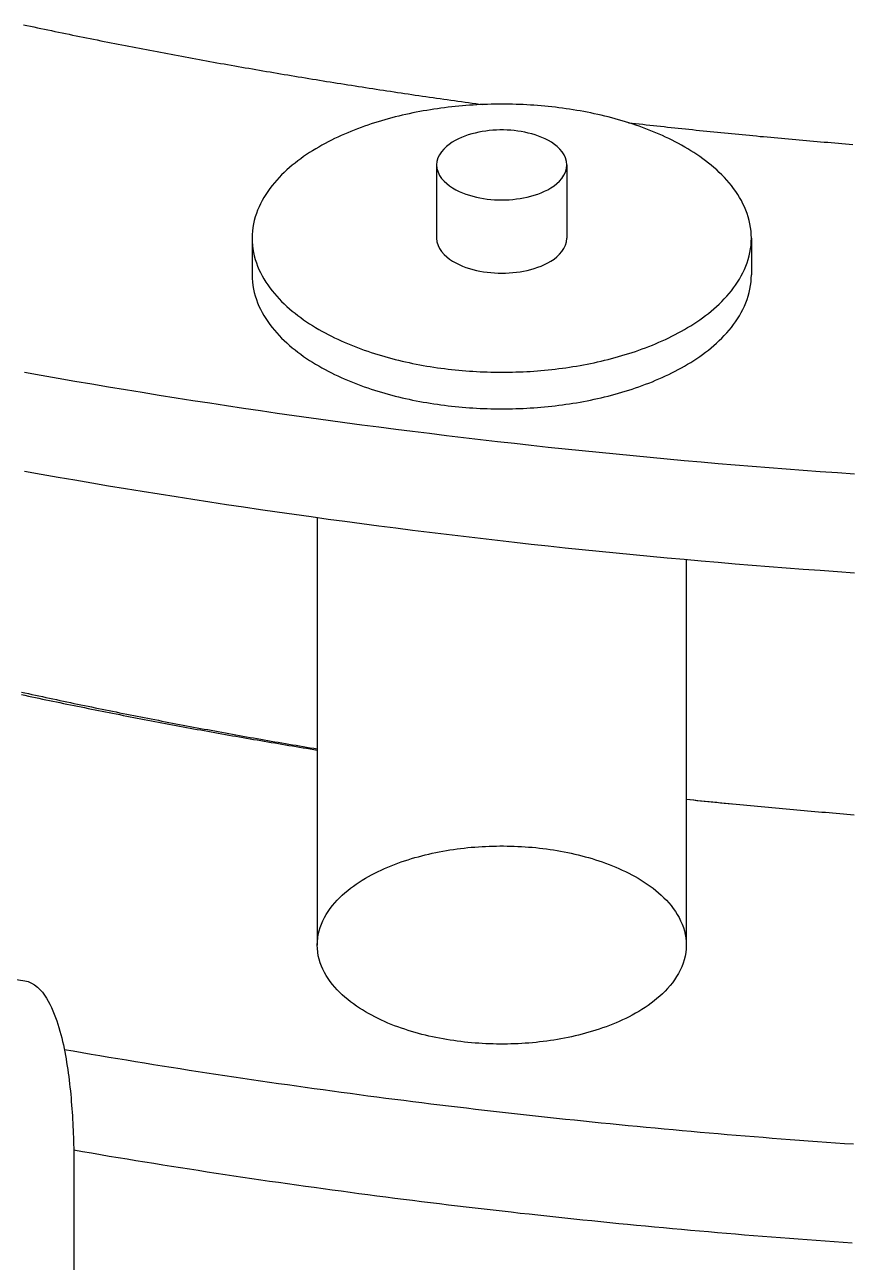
# Model space of a CAD drawing. Header units: millimetres. Extents: x 0 to 841, y 0 to 594.
# Drawn here: x 289.3 to 317.09, y 236.96 to 278.53 of the extents above; entities that cross this region are included whole.
import ezdxf

# ---------------------------------------------------------------- set-up
doc = ezdxf.new("R2010")
doc.units = ezdxf.units.MM
doc.layers.add('FINA', color=7, linetype='CONTINUOUS', lineweight=25)

msp = doc.modelspace()

# ---------------------------------------------------------------- linework, layer by layer
at = {"layer": 'FINA'}
for points in [[(289.25, 278.535), (289.368, 278.51), (289.486, 278.485), (289.604, 278.46), (289.722, 278.435), (289.84, 278.41), (289.958, 278.385), (290.076, 278.361), (290.194, 278.336), (290.312, 278.312), (290.43, 278.287), (290.548, 278.263), (290.666, 278.239), (290.784, 278.214), (290.902, 278.19), (291.02, 278.166), (291.138, 278.142), (291.256, 278.118), (291.374, 278.094), (291.492, 278.07), (291.611, 278.047), (291.729, 278.023), (291.847, 277.999), (291.965, 277.976), (292.083, 277.952), (292.202, 277.929), (292.32, 277.906), (292.438, 277.882), (292.556, 277.859), (292.675, 277.836), (292.793, 277.813), (292.911, 277.79), (293.029, 277.767), (293.148, 277.744), (293.266, 277.722), (293.385, 277.699), (293.503, 277.676), (293.621, 277.654), (293.74, 277.631), (293.858, 277.609), (293.977, 277.587), (294.095, 277.564), (294.213, 277.542), (294.332, 277.52), (294.45, 277.498), (294.569, 277.476), (294.687, 277.454), (294.806, 277.432), (294.924, 277.41), (295.043, 277.389), (295.161, 277.367), (295.28, 277.345), (295.399, 277.324), (295.517, 277.302), (295.636, 277.281), (295.754, 277.26), (295.873, 277.238), (295.992, 277.217), (296.11, 277.196), (296.229, 277.175), (296.348, 277.154), (296.466, 277.133), (296.585, 277.112), (296.704, 277.092), (296.823, 277.071), (296.941, 277.05), (297.06, 277.03), (297.179, 277.009), (297.298, 276.989), (297.416, 276.969), (297.535, 276.948), (297.654, 276.928), (297.773, 276.908), (297.892, 276.888), (298.01, 276.868), (298.129, 276.848), (298.248, 276.828), (298.367, 276.808), (298.486, 276.788), (298.605, 276.769), (298.724, 276.749), (298.843, 276.729), (298.962, 276.71), (299.08, 276.691), (299.199, 276.671), (299.318, 276.652), (299.437, 276.633), (299.556, 276.614), (299.675, 276.595), (299.794, 276.576), (299.913, 276.557), (300.032, 276.538), (300.151, 276.519), (300.271, 276.5), (300.39, 276.481), (300.509, 276.463), (300.628, 276.444), (300.747, 276.426), (300.866, 276.407), (300.985, 276.389), (301.104, 276.371), (301.223, 276.353), (301.342, 276.335), (301.462, 276.316), (301.581, 276.298), (301.7, 276.28), (301.819, 276.263), (301.938, 276.245), (302.057, 276.227), (302.177, 276.209), (302.296, 276.192), (302.415, 276.174), (302.534, 276.157), (302.654, 276.139), (302.773, 276.122), (302.892, 276.105), (303.011, 276.088), (303.131, 276.07), (303.25, 276.053), (303.369, 276.036), (303.489, 276.019), (303.608, 276.002), (303.727, 275.986), (303.847, 275.969), (303.966, 275.952), (304.085, 275.936), (304.205, 275.919), (304.324, 275.903), (304.444, 275.886), (304.563, 275.87), (304.682, 275.854)], [(289.25, 278.535), (289.368, 278.51), (289.486, 278.485), (289.604, 278.46), (289.722, 278.435), (289.84, 278.41), (289.958, 278.385), (290.076, 278.361), (290.194, 278.336), (290.312, 278.312), (290.43, 278.287), (290.548, 278.263), (290.666, 278.239), (290.784, 278.214), (290.902, 278.19), (291.02, 278.166), (291.138, 278.142), (291.256, 278.118), (291.374, 278.094), (291.492, 278.07), (291.611, 278.047), (291.729, 278.023), (291.847, 277.999), (291.965, 277.976), (292.083, 277.952), (292.202, 277.929), (292.32, 277.906), (292.438, 277.882), (292.556, 277.859), (292.675, 277.836), (292.793, 277.813), (292.911, 277.79), (293.029, 277.767), (293.148, 277.744), (293.266, 277.722), (293.385, 277.699), (293.503, 277.676), (293.621, 277.654), (293.74, 277.631), (293.858, 277.609), (293.977, 277.587), (294.095, 277.564), (294.213, 277.542), (294.332, 277.52), (294.45, 277.498), (294.569, 277.476), (294.687, 277.454), (294.806, 277.432), (294.924, 277.41), (295.043, 277.389), (295.161, 277.367), (295.28, 277.345), (295.399, 277.324), (295.517, 277.302), (295.636, 277.281), (295.754, 277.26), (295.873, 277.238), (295.992, 277.217), (296.11, 277.196), (296.229, 277.175), (296.348, 277.154), (296.466, 277.133), (296.585, 277.112), (296.704, 277.092), (296.823, 277.071), (296.941, 277.05), (297.06, 277.03), (297.179, 277.009), (297.298, 276.989), (297.416, 276.969), (297.535, 276.948), (297.654, 276.928), (297.773, 276.908), (297.892, 276.888), (298.01, 276.868), (298.129, 276.848), (298.248, 276.828), (298.367, 276.808), (298.486, 276.788), (298.605, 276.769), (298.724, 276.749), (298.843, 276.729), (298.962, 276.71), (299.08, 276.691), (299.199, 276.671), (299.318, 276.652), (299.437, 276.633), (299.556, 276.614), (299.675, 276.595), (299.794, 276.576), (299.913, 276.557), (300.032, 276.538), (300.151, 276.519), (300.271, 276.5), (300.39, 276.481), (300.509, 276.463), (300.628, 276.444), (300.747, 276.426), (300.866, 276.407), (300.985, 276.389), (301.104, 276.371), (301.223, 276.353), (301.342, 276.335), (301.462, 276.316), (301.581, 276.298), (301.7, 276.28), (301.819, 276.263), (301.938, 276.245), (302.057, 276.227), (302.177, 276.209), (302.296, 276.192), (302.415, 276.174), (302.534, 276.157), (302.654, 276.139), (302.773, 276.122), (302.892, 276.105), (303.011, 276.088), (303.131, 276.07), (303.25, 276.053), (303.369, 276.036), (303.489, 276.019), (303.608, 276.002), (303.727, 275.986), (303.847, 275.969), (303.966, 275.952), (304.085, 275.936), (304.205, 275.919), (304.324, 275.903), (304.444, 275.886), (304.563, 275.87), (304.682, 275.854)], [(313.705, 271.364), (313.702, 271.485), (313.693, 271.605), (313.678, 271.724), (313.657, 271.843), (313.631, 271.96), (313.599, 272.076), (313.562, 272.191), (313.52, 272.304), (313.474, 272.415), (313.422, 272.523), (313.367, 272.63), (313.307, 272.735), (313.244, 272.837), (313.177, 272.937), (313.106, 273.035), (313.033, 273.13), (312.957, 273.223), (312.878, 273.314), (312.796, 273.403), (312.712, 273.489), (312.626, 273.573), (312.538, 273.655), (312.448, 273.735), (312.356, 273.813), (312.263, 273.889), (312.167, 273.963), (312.071, 274.034), (311.973, 274.104), (311.874, 274.173), (311.773, 274.239), (311.671, 274.303), (311.569, 274.366), (311.465, 274.427), (311.36, 274.487), (311.255, 274.545), (311.148, 274.601), (311.041, 274.656), (310.933, 274.709), (310.824, 274.76), (310.715, 274.811), (310.605, 274.859), (310.494, 274.907), (310.383, 274.953), (310.271, 274.998), (310.159, 275.041), (310.046, 275.083), (309.933, 275.124), (309.819, 275.163), (309.705, 275.202), (309.59, 275.239), (309.476, 275.275), (309.36, 275.309), (309.245, 275.343), (309.129, 275.375), (309.012, 275.406), (308.896, 275.436), (308.779, 275.465), (308.662, 275.493), (308.545, 275.52), (308.427, 275.546), (308.309, 275.571), (308.191, 275.594), (308.073, 275.617), (307.954, 275.638), (307.836, 275.659), (307.717, 275.679), (307.598, 275.697), (307.479, 275.715), (307.36, 275.731), (307.24, 275.747), (307.121, 275.761), (307.001, 275.775), (306.881, 275.788), (306.762, 275.799), (306.642, 275.81), (306.522, 275.82), (306.402, 275.829), (306.282, 275.837), (306.161, 275.844), (306.041, 275.85), (305.921, 275.855), (305.801, 275.859), (305.68, 275.862), (305.56, 275.865), (305.439, 275.866), (305.319, 275.867), (305.199, 275.866), (305.078, 275.865), (304.958, 275.862), (304.838, 275.859), (304.717, 275.855), (304.597, 275.85), (304.477, 275.844), (304.357, 275.837), (304.236, 275.829), (304.116, 275.82), (303.996, 275.81), (303.876, 275.799), (303.757, 275.788), (303.637, 275.775), (303.517, 275.761), (303.398, 275.747), (303.278, 275.731), (303.159, 275.715), (303.04, 275.697), (302.921, 275.679), (302.802, 275.659), (302.684, 275.638), (302.565, 275.617), (302.447, 275.594), (302.329, 275.571), (302.211, 275.546), (302.094, 275.52), (301.976, 275.493), (301.859, 275.465), (301.742, 275.436), (301.626, 275.406), (301.509, 275.375), (301.393, 275.343), (301.278, 275.309), (301.163, 275.275), (301.048, 275.239), (300.933, 275.202), (300.819, 275.163), (300.705, 275.124), (300.592, 275.083), (300.479, 275.041), (300.367, 274.998), (300.255, 274.953), (300.144, 274.907), (300.033, 274.859), (299.923, 274.811), (299.814, 274.76), (299.705, 274.709), (299.597, 274.656), (299.49, 274.601), (299.383, 274.545), (299.278, 274.487), (299.173, 274.427), (299.069, 274.366), (298.967, 274.303), (298.865, 274.239), (298.765, 274.173), (298.665, 274.104), (298.567, 274.034), (298.471, 273.963), (298.376, 273.889), (298.282, 273.813), (298.19, 273.735), (298.1, 273.655), (298.012, 273.573), (297.926, 273.489), (297.842, 273.403), (297.761, 273.314), (297.682, 273.223), (297.605, 273.13), (297.532, 273.035), (297.462, 272.937), (297.395, 272.837), (297.331, 272.735), (297.272, 272.63), (297.216, 272.523), (297.165, 272.415), (297.118, 272.304), (297.076, 272.191), (297.039, 272.076), (297.007, 271.96), (296.981, 271.843), (296.96, 271.724), (296.945, 271.605), (296.936, 271.485), (296.933, 271.364)], [(309.576, 275.243), (309.695, 275.23), (309.815, 275.216), (309.934, 275.203), (310.053, 275.19), (310.173, 275.176), (310.292, 275.163), (310.411, 275.15), (310.531, 275.137), (310.65, 275.124), (310.77, 275.111), (310.889, 275.098), (311.008, 275.086), (311.128, 275.073), (311.247, 275.06), (311.367, 275.048), (311.486, 275.035), (311.606, 275.022), (311.725, 275.01), (311.845, 274.998), (311.964, 274.985), (312.083, 274.973), (312.203, 274.961), (312.322, 274.949), (312.442, 274.937), (312.561, 274.925), (312.681, 274.913), (312.8, 274.901), (312.92, 274.889), (313.039, 274.878), (313.159, 274.866), (313.278, 274.855), (313.398, 274.843), (313.518, 274.832), (313.637, 274.82), (313.757, 274.809), (313.876, 274.798), (313.996, 274.786), (314.115, 274.775), (314.235, 274.764), (314.355, 274.753), (314.474, 274.742), (314.594, 274.731), (314.713, 274.72), (314.833, 274.71), (314.953, 274.699), (315.072, 274.688), (315.192, 274.678), (315.311, 274.667), (315.431, 274.657), (315.551, 274.646), (315.67, 274.636), (315.79, 274.626), (315.91, 274.616), (316.029, 274.606), (316.149, 274.595), (316.269, 274.585), (316.388, 274.576), (316.508, 274.566), (316.628, 274.556), (316.747, 274.546), (316.867, 274.536), (316.987, 274.527), (317.107, 274.517)], [(309.576, 275.243), (309.695, 275.23), (309.815, 275.216), (309.934, 275.203), (310.053, 275.19), (310.173, 275.176), (310.292, 275.163), (310.411, 275.15), (310.531, 275.137), (310.65, 275.124), (310.77, 275.111), (310.889, 275.098), (311.008, 275.086), (311.128, 275.073), (311.247, 275.06), (311.367, 275.048), (311.486, 275.035), (311.606, 275.022), (311.725, 275.01), (311.845, 274.998), (311.964, 274.985), (312.083, 274.973), (312.203, 274.961), (312.322, 274.949), (312.442, 274.937), (312.561, 274.925), (312.681, 274.913), (312.8, 274.901), (312.92, 274.889), (313.039, 274.878), (313.159, 274.866), (313.278, 274.855), (313.398, 274.843), (313.518, 274.832), (313.637, 274.82), (313.757, 274.809), (313.876, 274.798), (313.996, 274.786), (314.115, 274.775), (314.235, 274.764), (314.355, 274.753), (314.474, 274.742), (314.594, 274.731), (314.713, 274.72), (314.833, 274.71), (314.953, 274.699), (315.072, 274.688), (315.192, 274.678), (315.311, 274.667), (315.431, 274.657), (315.551, 274.646), (315.67, 274.636), (315.79, 274.626), (315.91, 274.616), (316.029, 274.606), (316.149, 274.595), (316.269, 274.585), (316.388, 274.576), (316.508, 274.566), (316.628, 274.556), (316.747, 274.546), (316.867, 274.536), (316.987, 274.527), (317.107, 274.517)], [(307.507, 273.825), (307.495, 273.944), (307.463, 274.06), (307.411, 274.168), (307.345, 274.268), (307.267, 274.359), (307.18, 274.442), (307.087, 274.517), (306.987, 274.585), (306.884, 274.646), (306.777, 274.701), (306.668, 274.75), (306.556, 274.794), (306.443, 274.833), (306.328, 274.867), (306.211, 274.897), (306.094, 274.923), (305.976, 274.945), (305.858, 274.963), (305.738, 274.978), (305.619, 274.988), (305.499, 274.996), (305.379, 274.999), (305.259, 274.999), (305.139, 274.996), (305.019, 274.988), (304.9, 274.978), (304.781, 274.963), (304.662, 274.945), (304.544, 274.923), (304.427, 274.897), (304.31, 274.867), (304.195, 274.833), (304.082, 274.794), (303.97, 274.75), (303.861, 274.701), (303.754, 274.646), (303.651, 274.585), (303.552, 274.517), (303.458, 274.442), (303.371, 274.359), (303.293, 274.268), (303.227, 274.168), (303.176, 274.06), (303.143, 273.944), (303.131, 273.825)], [(303.131, 273.825), (303.143, 273.703), (303.178, 273.585), (303.231, 273.475), (303.3, 273.373), (303.381, 273.28), (303.471, 273.197), (303.568, 273.121), (303.67, 273.053), (303.777, 272.992), (303.886, 272.937), (303.999, 272.888), (304.114, 272.845), (304.231, 272.806), (304.349, 272.772), (304.468, 272.743), (304.588, 272.718), (304.709, 272.697), (304.831, 272.68), (304.953, 272.667), (305.076, 272.658), (305.199, 272.652), (305.322, 272.65), (305.444, 272.652), (305.567, 272.658), (305.69, 272.667), (305.812, 272.681), (305.933, 272.698), (306.055, 272.719), (306.175, 272.744), (306.294, 272.774), (306.412, 272.808), (306.529, 272.846), (306.644, 272.89), (306.756, 272.939), (306.866, 272.994)], [(303.131, 273.825), (303.131, 271.364)], [(306.866, 272.994), (306.972, 273.056), (307.074, 273.124), (307.17, 273.199), (307.259, 273.282), (307.339, 273.375), (307.408, 273.476), (307.461, 273.586), (307.495, 273.703), (307.507, 273.825)], [(307.507, 273.825), (307.507, 271.364)], [(296.933, 271.364), (296.936, 271.244), (296.945, 271.124), (296.96, 271.005), (296.981, 270.886), (297.007, 270.769), (297.039, 270.653), (297.076, 270.538), (297.118, 270.425), (297.164, 270.314), (297.216, 270.206), (297.271, 270.099), (297.331, 269.994), (297.394, 269.892), (297.461, 269.792), (297.531, 269.694), (297.605, 269.599), (297.681, 269.506), (297.76, 269.415), (297.841, 269.326), (297.925, 269.24), (298.011, 269.156), (298.099, 269.074), (298.189, 268.994), (298.281, 268.916), (298.375, 268.84), (298.47, 268.767), (298.566, 268.695), (298.664, 268.625), (298.763, 268.557), (298.864, 268.49), (298.965, 268.426), (299.068, 268.363), (299.172, 268.302), (299.276, 268.243), (299.382, 268.185), (299.488, 268.128), (299.595, 268.074), (299.703, 268.021), (299.812, 267.969), (299.921, 267.919), (300.031, 267.87), (300.142, 267.822), (300.253, 267.776), (300.365, 267.732), (300.477, 267.688), (300.59, 267.646), (300.703, 267.605), (300.817, 267.566), (300.931, 267.528), (301.045, 267.491), (301.16, 267.455), (301.275, 267.42), (301.391, 267.386), (301.507, 267.354), (301.623, 267.323), (301.74, 267.293), (301.856, 267.264), (301.973, 267.236), (302.091, 267.209), (302.208, 267.183), (302.326, 267.158), (302.444, 267.135), (302.562, 267.112), (302.681, 267.091), (302.799, 267.07), (302.918, 267.05), (303.037, 267.032), (303.156, 267.014), (303.275, 266.998), (303.394, 266.982), (303.514, 266.967), (303.633, 266.954), (303.753, 266.941), (303.873, 266.929), (303.993, 266.919), (304.113, 266.909), (304.233, 266.9), (304.353, 266.892), (304.473, 266.885), (304.593, 266.879), (304.713, 266.874), (304.833, 266.869), (304.954, 266.866), (305.074, 266.864), (305.194, 266.862), (305.315, 266.862), (305.435, 266.862), (305.555, 266.864), (305.676, 266.866), (305.796, 266.869), (305.916, 266.873), (306.037, 266.878), (306.157, 266.884), (306.277, 266.891), (306.397, 266.899), (306.517, 266.908), (306.637, 266.918), (306.757, 266.929), (306.877, 266.94), (306.996, 266.953), (307.116, 266.966), (307.235, 266.981), (307.355, 266.997), (307.474, 267.013), (307.593, 267.031), (307.712, 267.049), (307.83, 267.069), (307.949, 267.089), (308.067, 267.111), (308.186, 267.133), (308.304, 267.157), (308.421, 267.181), (308.539, 267.207), (308.656, 267.234), (308.773, 267.262), (308.89, 267.291), (309.007, 267.321), (309.123, 267.352), (309.239, 267.384), (309.355, 267.418), (309.47, 267.452), (309.585, 267.488), (309.699, 267.525), (309.813, 267.563), (309.927, 267.603), (310.04, 267.643), (310.153, 267.685), (310.265, 267.728), (310.377, 267.773), (310.488, 267.819), (310.599, 267.866), (310.709, 267.915), (310.818, 267.965), (310.927, 268.017), (311.035, 268.07), (311.142, 268.124), (311.249, 268.181)], [(296.933, 271.364), (296.933, 270.134)], [(303.131, 271.364), (303.143, 271.242), (303.178, 271.124), (303.231, 271.014), (303.3, 270.912), (303.381, 270.82), (303.471, 270.736), (303.568, 270.66), (303.67, 270.593), (303.777, 270.531), (303.886, 270.477), (303.999, 270.428), (304.114, 270.384), (304.231, 270.345), (304.349, 270.312), (304.468, 270.282), (304.588, 270.257), (304.709, 270.236), (304.831, 270.219), (304.953, 270.206), (305.076, 270.197), (305.199, 270.192), (305.322, 270.19), (305.444, 270.192), (305.567, 270.197), (305.69, 270.207), (305.812, 270.22), (305.933, 270.237), (306.055, 270.258), (306.175, 270.283), (306.294, 270.313), (306.412, 270.347), (306.529, 270.386), (306.644, 270.429), (306.756, 270.479), (306.866, 270.534)], [(306.866, 270.534), (306.972, 270.595), (307.074, 270.663), (307.17, 270.738), (307.259, 270.822), (307.339, 270.914), (307.408, 271.015), (307.461, 271.125), (307.495, 271.243), (307.507, 271.364)], [(311.249, 268.181), (311.355, 268.238), (311.459, 268.298), (311.563, 268.359), (311.666, 268.422), (311.768, 268.486), (311.869, 268.553), (311.968, 268.621), (312.067, 268.691), (312.163, 268.763), (312.259, 268.837), (312.352, 268.912), (312.445, 268.99), (312.535, 269.07), (312.623, 269.152), (312.709, 269.237), (312.794, 269.323), (312.875, 269.412), (312.954, 269.503), (313.031, 269.596), (313.105, 269.691), (313.175, 269.789), (313.242, 269.889), (313.306, 269.992), (313.366, 270.096), (313.421, 270.203), (313.473, 270.312), (313.52, 270.423), (313.562, 270.536), (313.599, 270.651), (313.631, 270.767), (313.657, 270.885), (313.678, 271.004), (313.693, 271.123), (313.702, 271.244), (313.705, 271.364)], [(313.705, 271.364), (313.705, 270.134)], [(296.933, 270.134), (296.936, 270.014), (296.945, 269.894), (296.96, 269.774), (296.981, 269.656), (297.007, 269.538), (297.039, 269.422), (297.076, 269.308), (297.118, 269.195), (297.164, 269.084), (297.216, 268.975), (297.271, 268.868), (297.331, 268.764), (297.394, 268.662), (297.461, 268.562), (297.531, 268.464), (297.605, 268.368), (297.681, 268.275), (297.76, 268.185), (297.841, 268.096), (297.925, 268.01), (298.011, 267.926), (298.099, 267.844), (298.189, 267.764), (298.281, 267.686), (298.375, 267.61), (298.47, 267.536), (298.566, 267.464), (298.664, 267.394), (298.763, 267.326), (298.864, 267.26), (298.965, 267.196), (299.068, 267.133), (299.172, 267.072), (299.276, 267.012), (299.382, 266.954), (299.488, 266.898), (299.595, 266.843), (299.703, 266.79), (299.812, 266.738), (299.921, 266.688), (300.031, 266.639), (300.142, 266.592), (300.253, 266.546), (300.365, 266.501), (300.477, 266.458), (300.59, 266.416), (300.703, 266.375), (300.817, 266.335), (300.931, 266.297), (301.045, 266.26), (301.16, 266.224), (301.275, 266.19), (301.391, 266.156), (301.507, 266.124), (301.623, 266.092), (301.74, 266.062), (301.856, 266.033), (301.973, 266.005), (302.091, 265.979), (302.208, 265.953), (302.326, 265.928), (302.444, 265.904), (302.562, 265.882), (302.681, 265.86), (302.799, 265.84), (302.918, 265.82), (303.037, 265.801), (303.156, 265.784), (303.275, 265.767), (303.394, 265.752), (303.514, 265.737), (303.633, 265.723), (303.753, 265.711), (303.873, 265.699), (303.993, 265.688), (304.113, 265.678), (304.233, 265.669), (304.353, 265.662), (304.473, 265.655), (304.593, 265.648), (304.713, 265.643), (304.833, 265.639), (304.954, 265.636), (305.074, 265.633), (305.194, 265.632), (305.315, 265.632), (305.435, 265.632), (305.555, 265.633), (305.676, 265.636), (305.796, 265.639), (305.916, 265.643), (306.037, 265.648), (306.157, 265.654), (306.277, 265.661), (306.397, 265.669), (306.517, 265.678), (306.637, 265.687), (306.757, 265.698), (306.877, 265.71), (306.996, 265.722), (307.116, 265.736), (307.235, 265.751), (307.355, 265.766), (307.474, 265.783), (307.593, 265.8), (307.712, 265.819), (307.83, 265.838), (307.949, 265.859), (308.067, 265.88), (308.186, 265.903), (308.304, 265.926), (308.421, 265.951), (308.539, 265.977), (308.656, 266.003), (308.773, 266.031), (308.89, 266.06), (309.007, 266.09), (309.123, 266.121), (309.239, 266.154), (309.355, 266.187), (309.47, 266.222), (309.585, 266.258), (309.699, 266.295), (309.813, 266.333), (309.927, 266.372), (310.04, 266.413), (310.153, 266.455), (310.265, 266.498), (310.377, 266.543), (310.488, 266.589), (310.599, 266.636), (310.709, 266.685), (310.818, 266.735), (310.927, 266.786), (311.035, 266.84), (311.142, 266.894), (311.249, 266.95)], [(311.249, 266.95), (311.355, 267.008), (311.459, 267.068), (311.563, 267.129), (311.666, 267.191), (311.768, 267.256), (311.869, 267.322), (311.968, 267.39), (312.067, 267.46), (312.163, 267.532), (312.259, 267.606), (312.352, 267.682), (312.445, 267.76), (312.535, 267.84), (312.623, 267.922), (312.709, 268.006), (312.794, 268.093), (312.875, 268.181), (312.954, 268.272), (313.031, 268.365), (313.105, 268.461), (313.175, 268.559), (313.242, 268.659), (313.306, 268.761), (313.366, 268.866), (313.421, 268.973), (313.473, 269.082), (313.52, 269.193), (313.562, 269.306), (313.599, 269.421), (313.631, 269.537), (313.657, 269.655), (313.678, 269.773), (313.693, 269.893), (313.702, 270.013), (313.705, 270.134)], [(289.288, 266.862), (289.853, 266.761), (290.417, 266.662), (290.982, 266.564), (291.548, 266.468), (292.113, 266.372), (292.679, 266.278), (293.245, 266.186), (293.811, 266.094), (294.377, 266.004), (294.944, 265.916), (295.51, 265.828), (296.077, 265.742), (296.644, 265.657), (297.212, 265.574), (297.779, 265.491), (298.347, 265.41), (298.915, 265.331), (299.483, 265.252), (300.051, 265.175), (300.62, 265.099), (301.188, 265.025), (301.757, 264.952), (302.326, 264.88), (302.895, 264.809), (303.464, 264.739), (304.033, 264.671), (304.603, 264.604), (305.173, 264.539), (305.742, 264.474), (306.312, 264.411), (306.883, 264.349), (307.453, 264.289), (308.023, 264.229), (308.594, 264.171), (309.164, 264.114), (309.735, 264.059), (310.306, 264.004), (310.877, 263.951), (311.448, 263.899), (312.019, 263.849), (312.59, 263.799), (313.162, 263.751), (313.733, 263.704), (314.305, 263.658), (314.877, 263.614), (315.448, 263.571), (316.02, 263.529), (316.592, 263.488), (317.164, 263.448)], [(289.288, 263.54), (289.853, 263.439), (290.417, 263.34), (290.982, 263.242), (291.548, 263.145), (292.113, 263.05), (292.679, 262.956), (293.245, 262.864), (293.811, 262.772), (294.377, 262.682), (294.944, 262.593), (295.51, 262.506), (296.077, 262.42), (296.644, 262.335), (297.212, 262.252), (297.779, 262.169), (298.347, 262.088), (298.915, 262.009), (299.483, 261.93), (300.051, 261.853), (300.62, 261.777), (301.188, 261.703), (301.757, 261.63), (302.326, 261.558), (302.895, 261.487), (303.464, 261.417), (304.033, 261.349), (304.603, 261.282), (305.173, 261.217), (305.742, 261.152), (306.312, 261.089), (306.883, 261.027), (307.453, 260.967), (308.023, 260.907), (308.594, 260.849), (309.164, 260.792), (309.735, 260.737), (310.306, 260.682), (310.877, 260.629), (311.448, 260.577), (312.019, 260.527), (312.59, 260.477), (313.162, 260.429), (313.733, 260.382), (314.305, 260.336), (314.877, 260.292), (315.448, 260.249), (316.02, 260.207), (316.592, 260.166), (317.164, 260.126)], [(299.121, 261.98), (299.121, 247.618)], [(311.517, 260.571), (311.517, 247.618)], [(289.182, 256.114), (289.3, 256.089), (289.417, 256.063), (289.535, 256.038), (289.653, 256.012), (289.771, 255.987), (289.888, 255.962), (290.006, 255.936), (290.124, 255.911), (290.242, 255.886), (290.36, 255.861), (290.478, 255.836), (290.596, 255.811), (290.714, 255.786), (290.831, 255.762), (290.949, 255.737), (291.067, 255.712), (291.185, 255.688), (291.303, 255.663), (291.421, 255.639), (291.539, 255.615), (291.657, 255.591), (291.775, 255.566), (291.893, 255.542), (292.012, 255.518), (292.13, 255.494), (292.248, 255.471), (292.366, 255.447), (292.484, 255.423), (292.602, 255.399), (292.72, 255.376), (292.839, 255.352), (292.957, 255.329), (293.075, 255.305), (293.193, 255.282), (293.311, 255.259), (293.43, 255.236), (293.548, 255.213), (293.666, 255.19), (293.784, 255.167), (293.903, 255.144), (294.021, 255.121), (294.139, 255.098), (294.258, 255.076), (294.376, 255.053), (294.494, 255.031), (294.613, 255.008), (294.731, 254.986), (294.85, 254.963), (294.968, 254.941), (295.087, 254.919), (295.205, 254.897), (295.323, 254.875), (295.442, 254.853), (295.56, 254.831), (295.679, 254.809), (295.797, 254.787), (295.916, 254.766), (296.034, 254.744), (296.153, 254.723), (296.272, 254.701), (296.39, 254.68), (296.509, 254.658), (296.627, 254.637), (296.746, 254.616), (296.865, 254.595), (296.983, 254.574), (297.102, 254.553), (297.221, 254.532), (297.339, 254.511), (297.458, 254.49), (297.577, 254.47), (297.695, 254.449), (297.814, 254.428), (297.933, 254.408), (298.052, 254.387), (298.17, 254.367), (298.289, 254.347), (298.408, 254.327), (298.527, 254.306), (298.645, 254.286), (298.764, 254.266), (298.883, 254.246), (299.002, 254.227), (299.121, 254.207)], [(289.184, 256.033), (289.301, 256.008), (289.419, 255.983), (289.537, 255.958), (289.655, 255.933), (289.772, 255.908), (289.89, 255.883), (290.008, 255.859), (290.126, 255.834), (290.244, 255.81), (290.362, 255.785), (290.479, 255.761), (290.597, 255.737), (290.715, 255.712), (290.833, 255.688), (290.951, 255.664), (291.069, 255.64), (291.187, 255.616), (291.305, 255.592), (291.423, 255.568), (291.541, 255.545), (291.659, 255.521), (291.777, 255.497), (291.895, 255.474), (292.013, 255.45), (292.131, 255.427), (292.249, 255.404), (292.368, 255.38), (292.486, 255.357), (292.604, 255.334), (292.722, 255.311), (292.84, 255.288), (292.958, 255.265), (293.077, 255.242), (293.195, 255.219), (293.313, 255.197), (293.431, 255.174), (293.549, 255.152), (293.668, 255.129), (293.786, 255.107), (293.904, 255.084), (294.022, 255.062), (294.141, 255.04), (294.259, 255.018), (294.377, 254.995), (294.496, 254.973), (294.614, 254.952), (294.733, 254.93), (294.851, 254.908), (294.969, 254.886), (295.088, 254.864), (295.206, 254.843), (295.325, 254.821), (295.443, 254.8), (295.562, 254.778), (295.68, 254.757), (295.798, 254.736), (295.917, 254.715), (296.035, 254.693), (296.154, 254.672), (296.273, 254.651), (296.391, 254.631), (296.51, 254.61), (296.628, 254.589), (296.747, 254.568), (296.865, 254.547), (296.984, 254.527), (297.103, 254.506), (297.221, 254.486), (297.34, 254.466), (297.459, 254.445), (297.577, 254.425), (297.696, 254.405), (297.815, 254.385), (297.933, 254.365), (298.052, 254.345), (298.171, 254.325), (298.289, 254.305), (298.408, 254.285), (298.527, 254.265), (298.646, 254.246), (298.764, 254.226), (298.883, 254.207), (299.002, 254.187), (299.121, 254.168)], [(311.517, 252.519), (311.645, 252.505), (311.773, 252.492), (311.9, 252.478), (312.028, 252.465), (312.156, 252.452), (312.283, 252.438), (312.411, 252.425), (312.539, 252.412), (312.667, 252.399), (312.794, 252.386), (312.922, 252.373), (313.05, 252.361)], [(311.517, 252.516), (311.637, 252.503), (311.757, 252.491), (311.877, 252.478), (311.997, 252.466), (312.116, 252.454), (312.236, 252.442), (312.356, 252.43), (312.476, 252.417), (312.596, 252.406), (312.716, 252.394), (312.835, 252.382), (312.955, 252.37), (313.075, 252.358), (313.195, 252.347), (313.315, 252.335), (313.435, 252.323), (313.555, 252.312), (313.675, 252.301), (313.795, 252.289), (313.915, 252.278), (314.034, 252.267), (314.154, 252.256), (314.274, 252.244), (314.394, 252.233), (314.514, 252.222), (314.634, 252.212), (314.754, 252.201), (314.874, 252.19), (314.994, 252.179), (315.114, 252.169), (315.234, 252.158), (315.354, 252.148), (315.474, 252.137), (315.594, 252.127), (315.714, 252.116), (315.834, 252.106), (315.954, 252.096), (316.074, 252.086), (316.194, 252.076), (316.314, 252.066), (316.434, 252.056), (316.554, 252.046), (316.674, 252.036), (316.794, 252.026), (316.914, 252.017), (317.034, 252.007), (317.155, 251.997)], [(299.121, 247.618), (299.125, 247.738), (299.137, 247.858), (299.157, 247.977), (299.185, 248.094), (299.22, 248.21), (299.261, 248.323), (299.31, 248.433), (299.364, 248.541), (299.424, 248.645), (299.488, 248.747), (299.558, 248.845), (299.632, 248.941), (299.709, 249.033), (299.79, 249.122), (299.874, 249.208), (299.962, 249.291), (300.051, 249.372), (300.144, 249.449), (300.238, 249.524), (300.335, 249.596), (300.433, 249.666), (300.533, 249.733), (300.635, 249.797), (300.738, 249.86), (300.843, 249.92), (300.948, 249.977), (301.055, 250.033), (301.163, 250.087), (301.272, 250.138), (301.382, 250.188), (301.493, 250.236), (301.604, 250.282), (301.716, 250.326), (301.829, 250.368), (301.943, 250.409), (302.057, 250.447), (302.171, 250.485), (302.286, 250.52), (302.402, 250.554), (302.518, 250.586), (302.635, 250.617), (302.751, 250.647), (302.869, 250.675), (302.986, 250.701), (303.104, 250.726), (303.222, 250.749), (303.341, 250.772), (303.46, 250.792), (303.579, 250.812), (303.698, 250.83), (303.817, 250.846), (303.937, 250.862), (304.056, 250.876), (304.176, 250.889), (304.296, 250.9), (304.416, 250.91), (304.536, 250.919), (304.657, 250.927), (304.777, 250.933), (304.897, 250.938), (305.018, 250.942), (305.138, 250.944), (305.259, 250.945), (305.379, 250.945), (305.5, 250.944), (305.62, 250.942), (305.741, 250.938), (305.861, 250.933), (305.982, 250.927), (306.102, 250.919), (306.222, 250.91), (306.342, 250.9), (306.462, 250.889), (306.582, 250.876), (306.702, 250.862), (306.821, 250.846), (306.94, 250.83), (307.06, 250.812), (307.179, 250.792), (307.297, 250.772), (307.416, 250.749), (307.534, 250.726), (307.652, 250.701), (307.769, 250.675), (307.887, 250.647), (308.004, 250.617), (308.12, 250.586), (308.236, 250.554), (308.352, 250.52), (308.467, 250.485), (308.581, 250.447), (308.696, 250.409), (308.809, 250.368), (308.922, 250.326), (309.034, 250.282), (309.146, 250.236), (309.256, 250.188), (309.366, 250.138), (309.475, 250.087), (309.583, 250.033), (309.69, 249.977), (309.795, 249.92), (309.9, 249.86), (310.003, 249.797), (310.105, 249.733), (310.205, 249.666), (310.303, 249.596), (310.4, 249.524), (310.494, 249.449), (310.587, 249.372), (310.676, 249.291), (310.764, 249.208), (310.848, 249.122), (310.929, 249.033), (311.007, 248.941), (311.08, 248.845), (311.15, 248.747), (311.215, 248.645), (311.274, 248.541), (311.328, 248.433), (311.377, 248.323), (311.419, 248.21), (311.453, 248.094), (311.481, 247.977), (311.501, 247.858), (311.513, 247.738), (311.517, 247.618)], [(309.702, 245.265), (309.595, 245.209), (309.487, 245.155), (309.378, 245.103), (309.268, 245.053), (309.158, 245.005), (309.046, 244.959), (308.934, 244.915), (308.821, 244.872), (308.707, 244.831), (308.593, 244.792), (308.479, 244.755), (308.363, 244.719), (308.248, 244.685), (308.132, 244.652), (308.015, 244.621), (307.898, 244.592), (307.781, 244.564), (307.663, 244.537), (307.545, 244.512), (307.427, 244.488), (307.308, 244.466), (307.189, 244.445), (307.07, 244.426), (306.951, 244.407), (306.831, 244.391), (306.712, 244.375), (306.592, 244.361), (306.472, 244.348), (306.352, 244.337), (306.232, 244.326), (306.111, 244.317), (305.991, 244.31), (305.87, 244.303), (305.75, 244.298), (305.629, 244.294), (305.509, 244.292), (305.388, 244.29), (305.267, 244.29), (305.147, 244.291), (305.026, 244.294), (304.906, 244.297), (304.785, 244.302), (304.665, 244.309), (304.544, 244.316), (304.424, 244.325), (304.304, 244.335), (304.183, 244.346), (304.063, 244.359), (303.944, 244.373), (303.824, 244.388), (303.704, 244.405), (303.585, 244.423), (303.466, 244.442), (303.347, 244.463), (303.229, 244.485), (303.11, 244.508), (302.992, 244.533), (302.874, 244.56), (302.757, 244.588), (302.64, 244.617), (302.523, 244.648), (302.407, 244.68), (302.291, 244.714), (302.176, 244.75), (302.061, 244.787), (301.947, 244.826), (301.833, 244.866), (301.72, 244.908), (301.608, 244.952), (301.497, 244.998), (301.386, 245.046), (301.276, 245.096), (301.167, 245.147), (301.059, 245.201), (300.952, 245.256), (300.846, 245.314), (300.741, 245.374), (300.638, 245.437), (300.536, 245.501), (300.436, 245.568), (300.337, 245.638), (300.24, 245.71), (300.146, 245.785), (300.053, 245.862), (299.963, 245.943), (299.876, 246.026), (299.791, 246.112), (299.71, 246.201), (299.633, 246.294), (299.559, 246.389), (299.489, 246.488), (299.424, 246.589), (299.364, 246.694), (299.31, 246.802), (299.262, 246.912), (299.22, 247.025), (299.185, 247.141), (299.157, 247.258), (299.137, 247.377), (299.125, 247.497), (299.121, 247.618)], [(311.517, 247.618), (311.513, 247.493), (311.5, 247.369), (311.479, 247.246), (311.449, 247.125), (311.412, 247.006), (311.367, 246.889), (311.316, 246.776), (311.258, 246.665), (311.194, 246.558), (311.126, 246.454), (311.052, 246.353), (310.974, 246.255), (310.892, 246.161), (310.807, 246.071), (310.718, 245.983), (310.626, 245.898), (310.531, 245.817), (310.434, 245.739), (310.335, 245.663), (310.234, 245.59), (310.131, 245.52), (310.026, 245.452), (309.919, 245.387), (309.811, 245.325), (309.702, 245.265)], [(286.772, 246.802), (289.296, 246.415)], [(289.296, 246.415), (289.413, 246.387), (289.524, 246.341), (289.627, 246.28), (289.722, 246.206), (289.808, 246.123), (289.887, 246.032), (289.96, 245.936), (290.026, 245.836), (290.087, 245.733), (290.144, 245.627), (290.196, 245.519), (290.245, 245.409), (290.29, 245.298), (290.333, 245.185), (290.372, 245.072), (290.41, 244.958), (290.445, 244.843), (290.478, 244.728), (290.509, 244.612), (290.539, 244.495), (290.566, 244.378), (290.593, 244.261), (290.618, 244.144), (290.641, 244.026), (290.663, 243.908), (290.684, 243.789), (290.704, 243.671), (290.723, 243.552), (290.741, 243.434), (290.757, 243.315), (290.773, 243.196), (290.788, 243.076), (290.802, 242.957), (290.816, 242.838), (290.828, 242.718), (290.84, 242.599), (290.851, 242.479), (290.861, 242.359), (290.871, 242.24), (290.88, 242.12), (290.888, 242), (290.896, 241.88), (290.903, 241.76), (290.91, 241.64), (290.915, 241.52), (290.921, 241.4), (290.926, 241.28), (290.93, 241.16), (290.934, 241.04), (290.937, 240.92), (290.94, 240.8), (290.943, 240.68), (290.945, 240.56), (290.946, 240.44), (290.947, 240.32), (290.948, 240.2), (290.948, 240.079)], [(290.624, 244.11), (290.923, 244.058), (291.223, 244.007), (291.522, 243.956), (291.821, 243.905), (292.12, 243.855), (292.42, 243.805), (292.719, 243.756), (293.019, 243.706), (293.318, 243.658), (293.618, 243.609), (293.917, 243.561), (294.217, 243.514), (294.517, 243.466), (294.817, 243.419), (295.117, 243.373), (295.417, 243.326), (295.717, 243.281), (296.017, 243.235), (296.317, 243.19), (296.617, 243.145), (296.917, 243.101), (297.218, 243.057), (297.518, 243.013), (297.818, 242.97), (298.119, 242.927), (298.419, 242.884), (298.72, 242.842), (299.02, 242.8), (299.321, 242.759), (299.622, 242.717), (299.923, 242.677), (300.223, 242.636), (300.524, 242.596), (300.825, 242.556), (301.126, 242.517), (301.427, 242.478), (301.728, 242.439), (302.029, 242.401), (302.33, 242.363), (302.631, 242.325), (302.933, 242.288), (303.234, 242.251), (303.535, 242.215), (303.837, 242.179), (304.138, 242.143), (304.439, 242.107), (304.741, 242.072), (305.042, 242.038), (305.344, 242.003), (305.645, 241.969), (305.947, 241.935), (306.249, 241.902), (306.55, 241.869), (306.852, 241.836), (307.154, 241.804), (307.456, 241.772), (307.758, 241.741), (308.06, 241.709), (308.361, 241.679), (308.663, 241.648), (308.965, 241.618), (309.267, 241.588), (309.57, 241.559), (309.872, 241.529), (310.174, 241.501), (310.476, 241.472), (310.778, 241.444), (311.08, 241.416), (311.383, 241.389), (311.685, 241.362), (311.987, 241.335), (312.29, 241.309), (312.592, 241.283), (312.894, 241.257), (313.197, 241.232), (313.499, 241.207), (313.802, 241.182), (314.104, 241.158), (314.407, 241.134), (314.71, 241.111), (315.012, 241.087), (315.315, 241.065), (315.617, 241.042), (315.92, 241.02), (316.223, 240.998), (316.526, 240.977), (316.828, 240.955), (317.131, 240.935)], [(290.942, 240.733), (291.24, 240.682), (291.539, 240.631), (291.837, 240.58), (292.136, 240.53), (292.435, 240.481), (292.734, 240.431), (293.032, 240.382), (293.331, 240.333), (293.63, 240.285), (293.929, 240.237), (294.229, 240.19), (294.528, 240.142), (294.827, 240.096), (295.126, 240.049), (295.426, 240.003), (295.725, 239.957), (296.024, 239.912), (296.324, 239.867), (296.623, 239.822), (296.923, 239.778), (297.223, 239.734), (297.522, 239.69), (297.822, 239.647), (298.122, 239.604), (298.422, 239.562), (298.722, 239.52), (299.022, 239.478), (299.322, 239.436), (299.622, 239.395), (299.922, 239.355), (300.222, 239.314), (300.522, 239.274), (300.822, 239.235), (301.123, 239.195), (301.423, 239.156), (301.723, 239.118), (302.024, 239.08), (302.324, 239.042), (302.625, 239.004), (302.925, 238.967), (303.226, 238.93), (303.527, 238.894), (303.827, 238.858), (304.128, 238.822), (304.429, 238.787), (304.73, 238.752), (305.031, 238.717), (305.332, 238.683), (305.633, 238.649), (305.934, 238.615), (306.235, 238.582), (306.536, 238.549), (306.837, 238.516), (307.138, 238.484), (307.439, 238.452), (307.74, 238.42), (308.041, 238.389), (308.343, 238.358), (308.644, 238.328), (308.945, 238.298), (309.247, 238.268), (309.548, 238.239), (309.85, 238.21), (310.151, 238.181), (310.453, 238.152), (310.754, 238.124), (311.056, 238.097), (311.358, 238.069), (311.659, 238.042), (311.961, 238.016), (312.263, 237.989), (312.564, 237.963), (312.866, 237.938), (313.168, 237.912), (313.47, 237.887), (313.772, 237.863), (314.073, 237.839), (314.375, 237.815), (314.677, 237.791), (314.979, 237.768), (315.281, 237.745), (315.583, 237.723), (315.885, 237.7), (316.187, 237.679), (316.489, 237.657), (316.792, 237.636), (317.094, 237.615)], [(290.948, 240.079), (290.948, 229.006)]]:
    msp.add_lwpolyline(points, dxfattribs=at)

doc.saveas('drawing.dxf')
